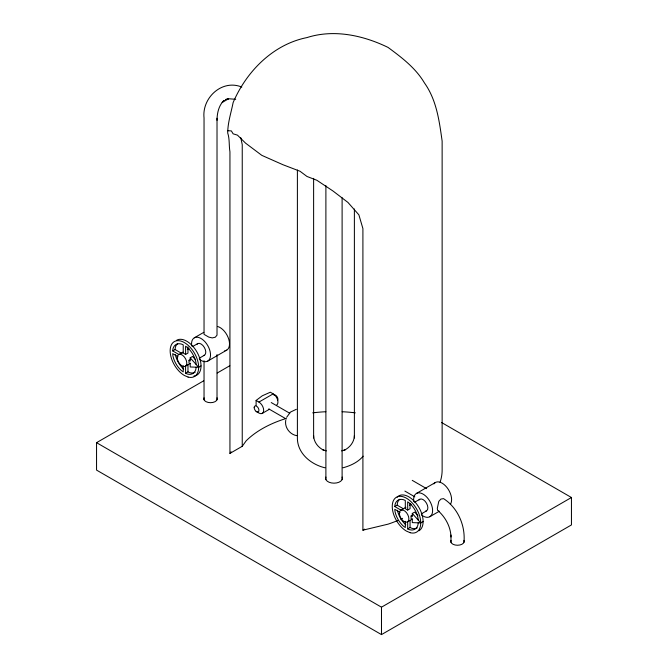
<?xml version="1.0" encoding="UTF-8"?>
<svg xmlns="http://www.w3.org/2000/svg" width="668" height="668" viewBox="0 0 668 668"><rect width="100%" height="100%" fill="white"/><g stroke="black" fill="none" stroke-linecap="round" stroke-linejoin="round"><path stroke-width="1" d="M217.016 120.298C217.075 113.168 218.712 105.511 224.022 100.384L222.152 102.488L228.289 98.947L225.525 99.515L229.207 98.797L235.704 99.298M285.745 420.297C284.443 427.386 289.787 434.517 296.817 435.678M178.924 354.516L172.695 350.917L172.937 348.88A16.792 9.694 60 0 1 181.337 344.037L183.224 344.838L183.224 353.063L185.595 354.432L187.967 353.063L187.967 346.892M172.695 350.917L175.066 349.539L175.317 347.51A16.792 9.694 60 0 1 177.688 343.611M196.125 367.183L195.874 369.22A16.792 9.694 60 0 1 187.483 374.063L185.595 373.262L185.595 366.064M401.902 510.669L394.78 506.553L395.03 504.515A16.792 9.694 60 0 1 403.422 499.672L405.309 500.474L405.309 508.699L407.68 510.068L410.06 508.699L410.06 503.555M394.78 506.553L397.151 505.183L397.402 503.146A16.792 9.694 60 0 1 399.773 499.255M418.21 522.827L417.959 524.856A16.792 9.694 60 0 1 409.567 529.707L407.68 528.906L407.68 521.708M286.054 418.502A101.411 58.55 0 0 0 246.175 440.813L242.242 446.299L229.942 453.405L229.942 151.803C228.865 145.582 229.767 139.111 227.713 133.016C227.721 122.72 231.136 112.658 233.115 102.613C246.35 71.534 273.053 44.33 306.971 37.583C333.933 28.949 363.25 35.346 388.066 47.428C401.744 57.523 415.68 68.052 424.447 82.932C436.621 100.058 439.268 120.833 442.132 141.073L442.132 470.088A108.132 62.425 0 0 1 440.045 482.288M354.382 435.503C354.291 442.007 349.882 447.568 344.154 450.299L345.256 449.681L341.632 450.9M286.614 417.325L290.496 412.072L296.333 409.292M229.942 453.405L231.095 451.785M227.546 130.694L231.37 130.903L233.115 133.825L237.457 135.136L245.557 143.136L261.789 155.343L282.94 164.72L300.032 171.258L306.971 176.461L316.849 180.26L332.99 191.006L347.953 202.437L358.883 214.837L362.908 228.573L362.908 530.175L388.066 524.155A108.132 62.425 0 0 0 397.928 520.439M363.167 456.169C358.048 462.273 350.483 465.78 342.926 467.809M256.103 405.426L256.103 400.441L262.29 395.79L270.348 392.216L273.179 393.853A6.713 3.874 60 0 1 277.562 399.765A6.713 3.874 60 0 1 276.535 405.15M194.313 337.816L203.807 332.338M178.673 354.599L182.99 352.111M187.307 349.614L189.036 348.621M192.493 346.625L197.67 343.636M190.58 359.417L189.002 360.328L190.205 361.029L190.205 357.823L192.576 356.445L195.206 359.392M185.395 366.239L190.572 363.242M199.206 358.257L204.383 355.267M185.595 373.262L187.967 371.892L189.854 372.694A16.792 9.694 60 0 0 195.181 372.218M207.748 361.087L226.744 350.115M189.002 360.328L189.002 363.075L190.205 363.768L190.205 366.974L198.655 367.275L201.026 365.905M441.606 422.543L571.449 497.51L571.449 524.931L381.486 634.6L96.551 470.097L96.551 442.675L203.682 380.818M217.192 373.028L229.792 365.747M256.103 400.441L258.933 402.078L273.179 393.853M262.29 413.375L269.413 409.259M416.398 493.46L435.394 482.488M362.908 530.175L364.67 529.156M400.758 510.243L405.944 507.254M409.4 505.258L411.121 504.256M414.577 502.269L419.754 499.272M412.674 515.053L411.087 515.972L412.29 516.665L412.29 513.458L414.669 512.089L417.951 515.763M407.48 521.875L412.657 518.886M421.291 513.901L426.476 510.911M407.68 528.906L410.06 527.528L411.939 528.33A16.792 9.694 60 0 0 417.266 527.862M429.833 516.723L439.327 511.237M411.087 515.972L411.087 518.71L412.29 519.403L412.29 522.61L420.74 522.91L423.12 521.541M96.551 442.675L381.486 607.179L571.449 497.51M326.368 450.9L322.744 449.681L323.846 450.299C318.118 447.568 313.709 442.007 313.618 435.503M325.074 467.809C311.355 464.619 297.878 453.881 297.394 438.876L297.394 170.014M241.791 87.065C222.068 78.924 201.778 97.837 204.041 117.977L204.041 334.367L208.792 337.106L212.265 337.916L215.28 337.215L217.016 335.169L217.016 118.228M438.625 510.861L437.565 510.36L437.315 508.248L438.801 501.367L440.905 499.079L443.544 498.62C457.839 507.814 465.571 525.616 463.959 542.383M412.239 480.359L426.635 488.667M271.241 402.562L289.687 413.216M175.066 349.539L182.189 353.656M268.761 408.891L286.33 419.028M178.03 356.737L172.695 353.656L172.937 355.977A16.792 9.694 60 0 0 181.337 370.515L183.224 371.892L183.224 365.722M404.875 491.08L414.803 496.817M256.103 411.413L258.933 413.041A6.713 3.874 60 0 0 263.676 410.302A6.713 3.874 60 0 0 258.933 402.078M397.151 505.183L403.389 508.782M400.124 512.381L394.78 509.292L395.03 511.613A16.792 9.694 60 0 0 403.422 526.159L405.309 527.528L405.309 521.366M438.667 511.254C445.79 517.834 450.725 527.186 450.983 536.989M412.29 513.458L420.74 522.91M190.205 357.823L198.655 367.275M240.789 137.691L242.242 144.697L242.242 446.299M418.21 520.08L417.959 517.758A16.792 9.694 60 0 0 409.567 503.221L407.68 501.843L407.68 510.068M196.125 364.444L195.874 362.123A16.792 9.694 60 0 0 187.483 347.577L185.595 346.208L185.595 354.432M450.983 535.043L450.983 542.383M410.06 520.33L410.06 527.528M381.486 607.179L381.486 634.6M354.382 208.975L354.382 438.008M342.108 197.745L342.108 479.574M325.892 185.612L325.892 479.574M313.618 178.356L313.618 438.008M217.016 354.599L217.016 399.806M204.041 360.72L204.041 399.806M187.967 364.695L187.967 371.892M402.612 518.343A108.132 62.425 0 0 1 400.758 519.203M312.691 412.849A101.411 58.55 0 0 1 325.867 411.73M342.133 411.73A101.411 58.55 0 0 1 355.309 412.849M273.872 395.055A3.357 1.937 60 0 1 276.995 396.617A3.357 1.937 60 0 1 277.604 400.516M405.793 524.789A16.792 9.694 60 0 1 397.402 510.243M397.201 497.142A20.149 11.632 60 0 1 418.026 506.002A20.149 11.632 60 0 1 418.945 530.768M419.003 499.973A6.713 3.874 60 0 1 426.476 503.154A6.713 3.874 60 0 1 425.491 511.212M183.708 369.145A16.792 9.694 60 0 1 175.317 354.608M176.711 340.229A20.149 11.632 60 0 1 198.087 354.19A20.149 11.632 60 0 1 193.904 376.034M196.918 344.337A6.713 3.874 60 0 1 204.383 347.51A6.713 3.874 60 0 1 203.406 355.576M342.108 477.061A8.392 4.843 0 0 1 334 483.164A8.392 4.843 0 0 1 325.892 477.061M463.959 540.379A6.713 3.874 0 0 1 457.471 545.255A6.713 3.874 0 0 1 450.983 540.379M433.883 483.891A13.435 7.757 60 0 1 446.859 487.364A13.435 7.757 60 0 1 450.341 504.357M413.759 501.601A13.435 7.757 60 0 1 422.56 493.827A13.435 7.757 60 0 1 432.597 511.204A13.435 7.757 60 0 1 421.466 514.936M217.016 397.802A6.713 3.874 0 0 1 210.529 402.687A6.713 3.874 0 0 1 204.041 397.802M217.568 326.477A13.435 7.757 60 0 1 228.798 339.352A13.435 7.757 60 0 1 224.774 350.725M191.674 345.957A13.435 7.757 60 0 1 200.475 338.183A13.435 7.757 60 0 1 210.512 355.568A13.435 7.757 60 0 1 199.381 359.3M188.092 377.069L184.41 375.499A20.149 11.632 60 0 1 171.492 344.638A20.149 11.632 60 0 1 195.323 354.775A20.149 11.632 60 0 1 188.092 377.069M410.185 532.705L406.495 531.135A20.149 11.632 60 0 1 393.586 500.282A20.149 11.632 60 0 1 417.408 510.41A20.149 11.632 60 0 1 410.185 532.705M254.182 407.555A3.357 1.937 60 0 0 257.739 411.989A3.357 1.937 60 0 0 257.739 407.238A3.357 1.937 60 0 0 254.182 407.555M399.372 513.316A6.713 3.874 60 0 0 406.495 522.176A6.713 3.874 60 0 0 406.495 512.682A6.713 3.874 60 0 0 399.372 513.316M177.287 357.681A6.713 3.874 60 0 0 184.41 366.54A6.713 3.874 60 0 0 184.41 357.038A6.713 3.874 60 0 0 177.287 357.681"/></g></svg>
